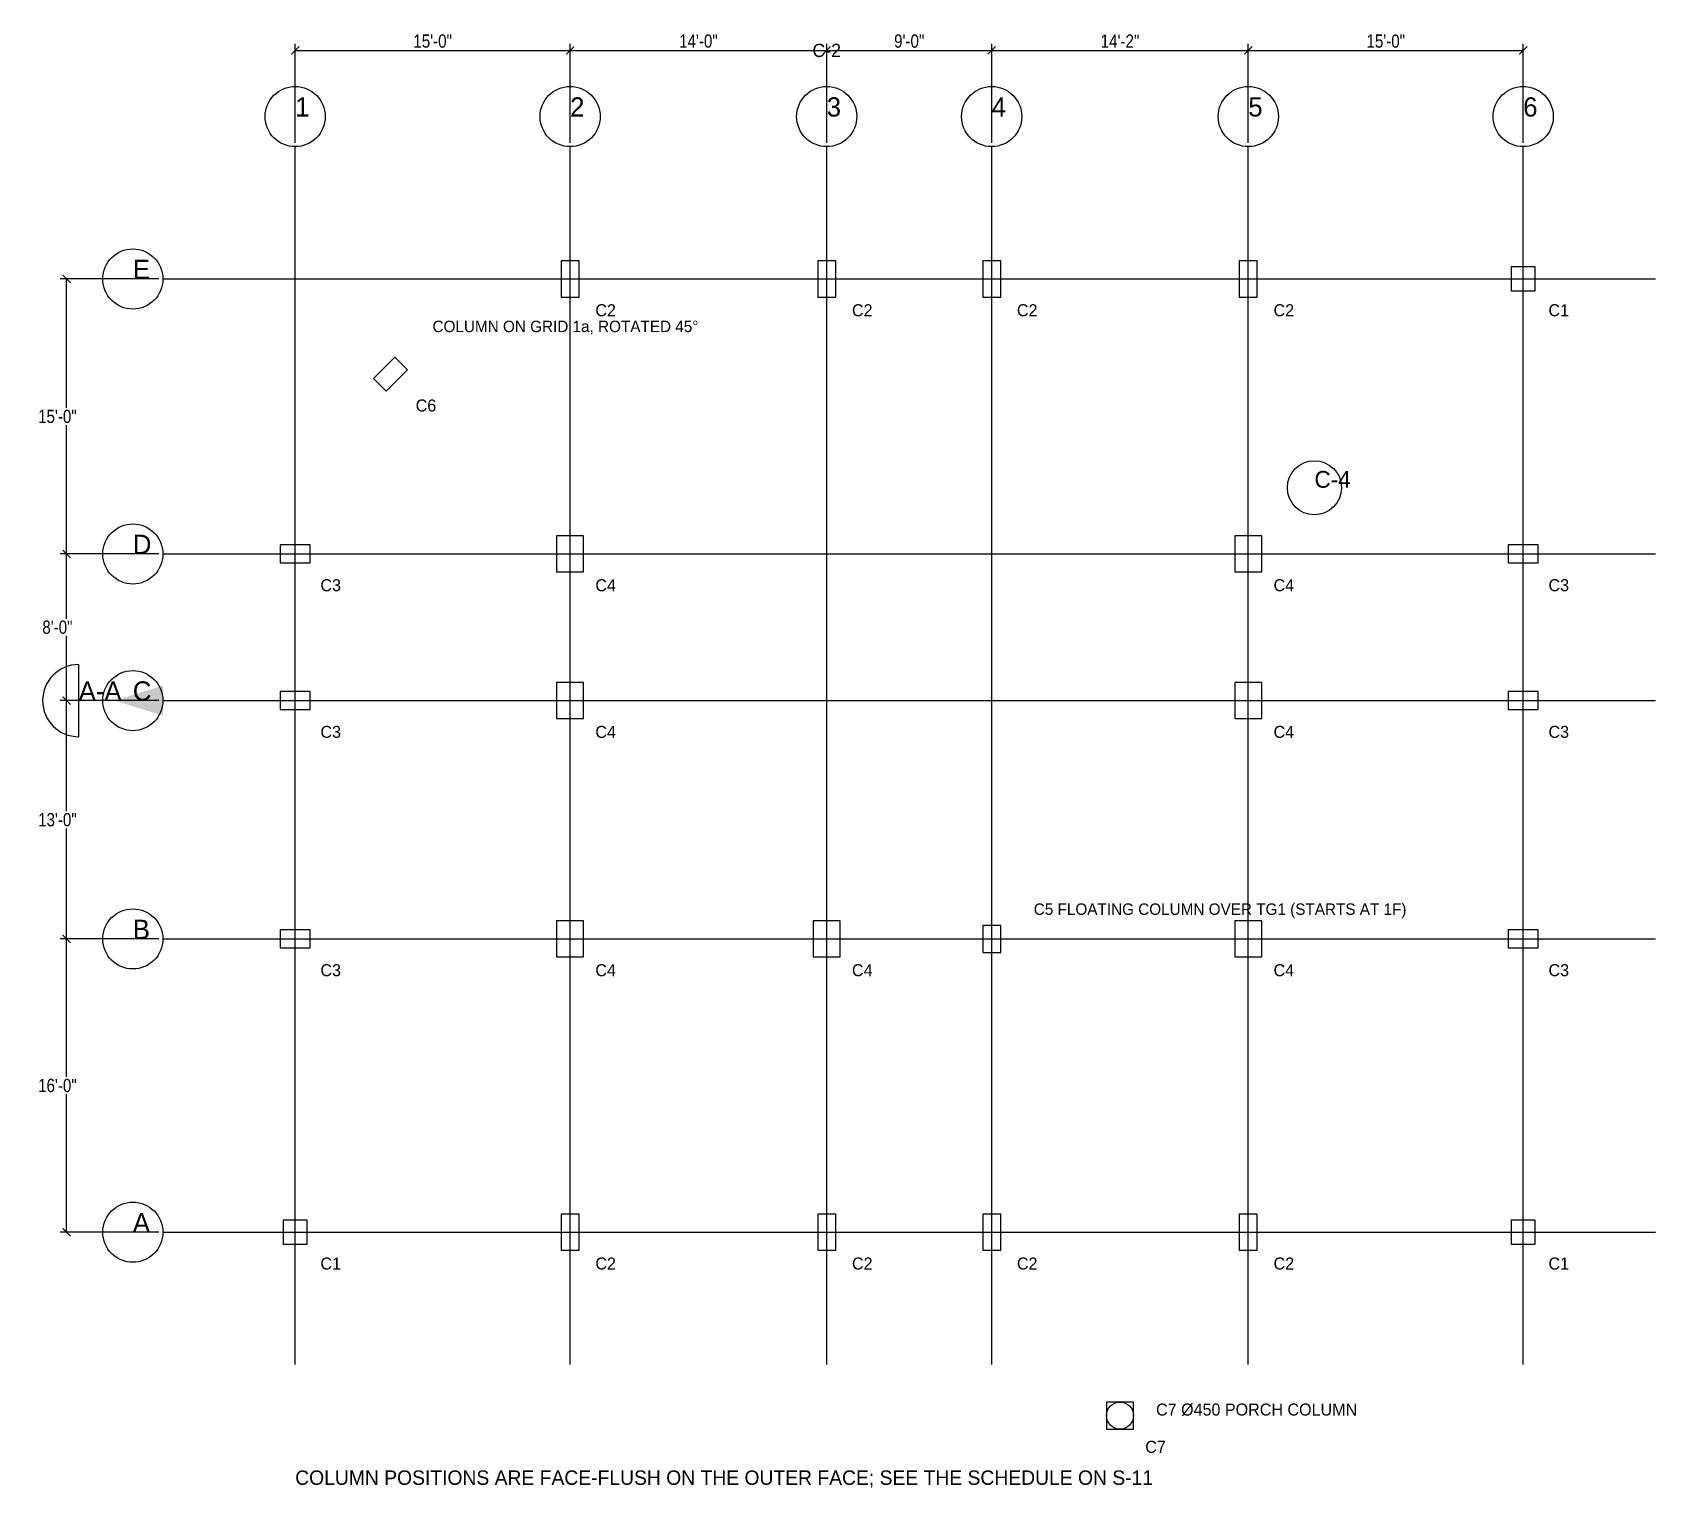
# Model space of a CAD drawing. Extents: x -4369 to 1422622, y -1410602 to 19948.
# Drawn here: x 1195631 to 1222622, y -404245 to -380052 of the extents above; entities that cross this region are included whole.
import ezdxf
from ezdxf.enums import TextEntityAlignment as Align

# ---------------------------------------------------------------- set-up
doc = ezdxf.new("R2010")
doc.units = 0
doc.linetypes.add('DASHED', pattern=[1.524, 1.27, -0.254])
for name, color, linetype in [('Arrow', 7, 'Continuous'), ('Column', 1, 'Continuous'), ('Grid', 8, 'Continuous'), ('Grid Circle', 8, 'Continuous'), ('Grid text', 7, 'Continuous'), ('Inches Dimension', 6, 'Continuous'), ('Text-1', 7, 'Continuous'), ('Text-2', 7, 'Continuous')]:
    doc.layers.add(name, color=color, linetype=linetype)
doc.styles.add('OpenSansCondensed-Light', font='OpenSansCondensed-Light.ttf')
doc.dimstyles.new('EZDXF', dxfattribs={"dimtxt": 0.25, "dimasz": 0.175, "dimexe": 0.375, "dimexo": 0.125, "dimgap": 0.1, "dimtad": 1, "dimlfac": 100, "dimzin": 12, "dimdsep": 46, "dimtxsty": 'OpenSansCondensed-Light', "dimblk": 'ARCHTICK', "dimcen": 2.5, "dimazin": 3, "dimtfac": 0.5, "dimtmove": 2, "dimatfit": 3})

# ---------------------------------------------------------------- blocks, each defined once
blk = doc.blocks.new('GRID_BUBBLE')
at = {"layer": 'Grid Circle'}
blk.add_circle((0, 0), 500, dxfattribs=at)
at = {"layer": 'Text-1'}
blk.add_attdef('GRID', (0, 0), '', height=320, dxfattribs=at)
blk = doc.blocks.new('_ARCHTICK')
at = {"color": 0, "linetype": 'BYBLOCK', "const_width": 0.15}
blk.add_lwpolyline([(-0.5, -0.5), (0.5, 0.5)], dxfattribs=at)
blk = doc.blocks.new('COL_TAG')
at = {"layer": 'Grid Circle'}
blk.add_circle((0, 0), 450, dxfattribs=at)
at = {"layer": 'Text-1'}
blk.add_attdef('MARK', (0, 0), '', height=280, dxfattribs=at)
blk = doc.blocks.new('SECTION_MARK')
at = {"layer": 'Arrow'}
blk.add_solid([(600, 0), (1400, 250), (1400, -250)], dxfattribs=at)
at = {"layer": 'Text-1'}
blk.add_line((0, -600), (0, 600), dxfattribs=at)
blk.add_arc((0, 0), 600, 90, 270, dxfattribs=at)
blk.add_attdef('SEC', (0, 0), '', height=320, dxfattribs=at)

msp = doc.modelspace()

# ---------------------------------------------------------------- linework, layer by layer
at = {"layer": 'Column'}
for points in [[(1204422, -384450.4), (1204722, -384450.4), (1204722, -383850.4), (1204422, -383850.4)], [(1208689.2, -384450.4), (1208989.2, -384450.4), (1208989.2, -383850.4), (1208689.2, -383850.4)], [(1211432.4, -384450.4), (1211732.4, -384450.4), (1211732.4, -383850.4), (1211432.4, -383850.4)], [(1215699.6, -384450.4), (1215999.6, -384450.4), (1215999.6, -383850.4), (1215699.6, -383850.4)], [(1220221.6, -384350.4), (1220621.6, -384350.4), (1220621.6, -383950.4), (1220221.6, -383950.4)], [(1201513, -386017), (1201866.6, -385663.4), (1201654.4, -385451.3), (1201300.9, -385804.8)], [(1199750, -388872.4), (1200250, -388872.4), (1200250, -388572.4), (1199750, -388572.4)], [(1204347, -389022.4), (1204797, -389022.4), (1204797, -388422.4), (1204347, -388422.4)], [(1215624.6, -389022.4), (1216074.6, -389022.4), (1216074.6, -388422.4), (1215624.6, -388422.4)], [(1215624.6, -389022.4), (1216074.6, -389022.4), (1216074.6, -388422.4), (1215624.6, -388422.4)], [(1220171.6, -388872.4), (1220671.6, -388872.4), (1220671.6, -388572.4), (1220171.6, -388572.4)], [(1199750, -391310.8), (1200250, -391310.8), (1200250, -391010.8), (1199750, -391010.8)], [(1204347, -391460.8), (1204797, -391460.8), (1204797, -390860.8), (1204347, -390860.8)], [(1215624.6, -391460.8), (1216074.6, -391460.8), (1216074.6, -390860.8), (1215624.6, -390860.8)], [(1220171.6, -391310.8), (1220671.6, -391310.8), (1220671.6, -391010.8), (1220171.6, -391010.8)], [(1204347, -395423.2), (1204797, -395423.2), (1204797, -394823.2), (1204347, -394823.2)], [(1208614.2, -395423.2), (1209064.2, -395423.2), (1209064.2, -394823.2), (1208614.2, -394823.2)], [(1215624.6, -395423.2), (1216074.6, -395423.2), (1216074.6, -394823.2), (1215624.6, -394823.2)], [(1199750, -395273.2), (1200250, -395273.2), (1200250, -394973.2), (1199750, -394973.2)], [(1220171.6, -395273.2), (1220671.6, -395273.2), (1220671.6, -394973.2), (1220171.6, -394973.2)], [(1204422, -400300), (1204722, -400300), (1204722, -399700), (1204422, -399700)], [(1208689.2, -400300), (1208989.2, -400300), (1208989.2, -399700), (1208689.2, -399700)], [(1211432.4, -400300), (1211732.4, -400300), (1211732.4, -399700), (1211432.4, -399700)], [(1215699.6, -400300), (1215999.6, -400300), (1215999.6, -399700), (1215699.6, -399700)], [(1199800, -400200), (1200200, -400200), (1200200, -399800), (1199800, -399800)], [(1220221.6, -400200), (1220621.6, -400200), (1220621.6, -399800), (1220221.6, -399800)], [(1213491, -403273), (1213941, -403273), (1213941, -402823), (1213491, -402823)]]:
    msp.add_lwpolyline(points, close=True, dxfattribs=at)
at = {"layer": 'Column', "linetype": 'DASHED'}
msp.add_lwpolyline([(1211432.4, -395348.2), (1211732.4, -395348.2), (1211732.4, -394898.2), (1211432.4, -394898.2)], close=True, dxfattribs=at)
at = {"layer": 'Column'}
msp.add_circle((1213716, -403048), 225, dxfattribs=at)
at = {"layer": 'Grid'}
for p, q in [((1200000, -402200), (1200000, -381950.4)), ((1204572, -402200), (1204572, -381950.4)), ((1208839.2, -402200), (1208839.2, -381950.4)), ((1211582.4, -402200), (1211582.4, -381950.4)), ((1215849.6, -402200), (1215849.6, -381950.4)), ((1220421.6, -402200), (1220421.6, -381950.4)), ((1197800, -384150.4), (1222621.6, -384150.4)), ((1197800, -388722.4), (1222621.6, -388722.4)), ((1197800, -391160.8), (1222621.6, -391160.8)), ((1197800, -395123.2), (1222621.6, -395123.2)), ((1197800, -400000), (1222621.6, -400000))]:
    msp.add_line(p, q, dxfattribs=at)

# ---------------------------------------------------------------- block references
at = {"layer": 'Grid Circle'}
for p, values in [((1200000, -381450.4), {'GRID': '1'}), ((1204572, -381450.4), {'GRID': '2'}), ((1208839.2, -381450.4), {'GRID': '3'}), ((1211582.4, -381450.4), {'GRID': '4'}), ((1215849.6, -381450.4), {'GRID': '5'}), ((1220421.6, -381450.4), {'GRID': '6'}), ((1197300, -384150.4), {'GRID': 'E'}), ((1197300, -388722.4), {'GRID': 'D'}), ((1197300, -391160.8), {'GRID': 'C'}), ((1197300, -395123.2), {'GRID': 'B'}), ((1197300, -400000), {'GRID': 'A'})]:
    msp.add_blockref('GRID_BUBBLE', p, dxfattribs=at).add_auto_attribs(values)
at = {"layer": 'Grid text'}
msp.add_blockref('COL_TAG', (1216949.6, -387622.4), dxfattribs=at).add_auto_attribs({'MARK': 'C-4'})
at = {"layer": 'Text-1'}
msp.add_blockref('SECTION_MARK', (1196400, -391160.8), dxfattribs=at).add_auto_attribs({'SEC': 'A-A'})

# ---------------------------------------------------------------- texts
msp.add_text('C-2', height=220, dxfattribs=at).set_placement((1208839.2, -380350.4), align=Align.MIDDLE_CENTER)
for s, height, p in [('C2', 200, (1204992, -384770.4)), ('C2', 200, (1209259.2, -384770.4)), ('C2', 200, (1212002.4, -384770.4)), ('C2', 200, (1216269.6, -384770.4)), ('C1', 200, (1220841.6, -384770.4)), ('C6', 200, (1202003.7, -386354.1)), ('C3', 200, (1200420, -389342.4)), ('C4', 200, (1204992, -389342.4)), ('C4', 200, (1216269.6, -389342.4)), ('C3', 200, (1220841.6, -389342.4)), ('C3', 200, (1200420, -391780.8)), ('C4', 200, (1204992, -391780.8)), ('C4', 200, (1216269.6, -391780.8)), ('C3', 200, (1220841.6, -391780.8)), ('C3', 200, (1200420, -395743.2)), ('C4', 200, (1204992, -395743.2)), ('C4', 200, (1209259.2, -395743.2)), ('C4', 200, (1216269.6, -395743.2)), ('C3', 200, (1220841.6, -395743.2)), ('C1', 200, (1200420, -400620)), ('C2', 200, (1204992, -400620)), ('C2', 200, (1209259.2, -400620)), ('C2', 200, (1212002.4, -400620)), ('C2', 200, (1216269.6, -400620)), ('C1', 200, (1220841.6, -400620)), ('C7', 200, (1214136, -403668)), ('COLUMN POSITIONS ARE FACE-FLUSH ON THE OUTER FACE; SEE THE SCHEDULE ON S-11', 240, (1200000, -404200))]:
    msp.add_text(s, height=height, dxfattribs=at).set_placement(p)
at = {"layer": 'Text-2'}
for s, height, p in [('COLUMN ON GRID 1a, ROTATED 45%%D', 190, (1202283.7, -385034.1)), ('C5 FLOATING COLUMN OVER TG1 (STARTS AT 1F)', 190, (1212282.4, -394723.2)), ('C7 %%C450 PORCH COLUMN', 200, (1214316, -403048))]:
    msp.add_text(s, height=height, dxfattribs=at).set_placement(p)

# ---------------------------------------------------------------- dimensions: what is measured, and where the dimension line sits
at = {"layer": 'Inches Dimension'}
for base, p1, p2, text in [((1200000, -380350.4), (1200000, -381950.4), (1204572, -381950.4), '15\'-0"'), ((1204572, -380350.4), (1204572, -381950.4), (1208839.2, -381950.4), '14\'-0"'), ((1208839.2, -380350.4), (1208839.2, -381950.4), (1211582.4, -381950.4), '9\'-0"'), ((1211582.4, -380350.4), (1211582.4, -381950.4), (1215849.6, -381950.4), '14\'-2"'), ((1215849.6, -380350.4), (1215849.6, -381950.4), (1220421.6, -381950.4), '15\'-0"')]:
    msp.add_linear_dim(base=base, p1=p1, p2=p2, text=text, dimstyle='EZDXF', override={"dimtxt": 220, "dimasz": 132, "dimexe": 110, "dimexo": 66, "dimgap": 44, "dimtad": 1, "dimtih": 1, "dimtoh": 1, "dimdec": 0, "dimlfac": 1}, dxfattribs=at).render()
for base, p1, p2, text in [((1196200, -388722.4), (1197800, -388722.4), (1197800, -384150.4), '15\'-0"'), ((1196200, -391160.8), (1197800, -391160.8), (1197800, -388722.4), '8\'-0"'), ((1196200, -395123.2), (1197800, -395123.2), (1197800, -391160.8), '13\'-0"'), ((1196200, -400000), (1197800, -400000), (1197800, -395123.2), '16\'-0"')]:
    msp.add_linear_dim(base=base, p1=p1, p2=p2, angle=90, text=text, dimstyle='EZDXF', override={"dimtxt": 220, "dimasz": 132, "dimexe": 110, "dimexo": 66, "dimgap": 44, "dimtad": 1, "dimtih": 1, "dimtoh": 1, "dimdec": 0, "dimlfac": 1}, dxfattribs=at).render()

doc.saveas('drawing.dxf')
